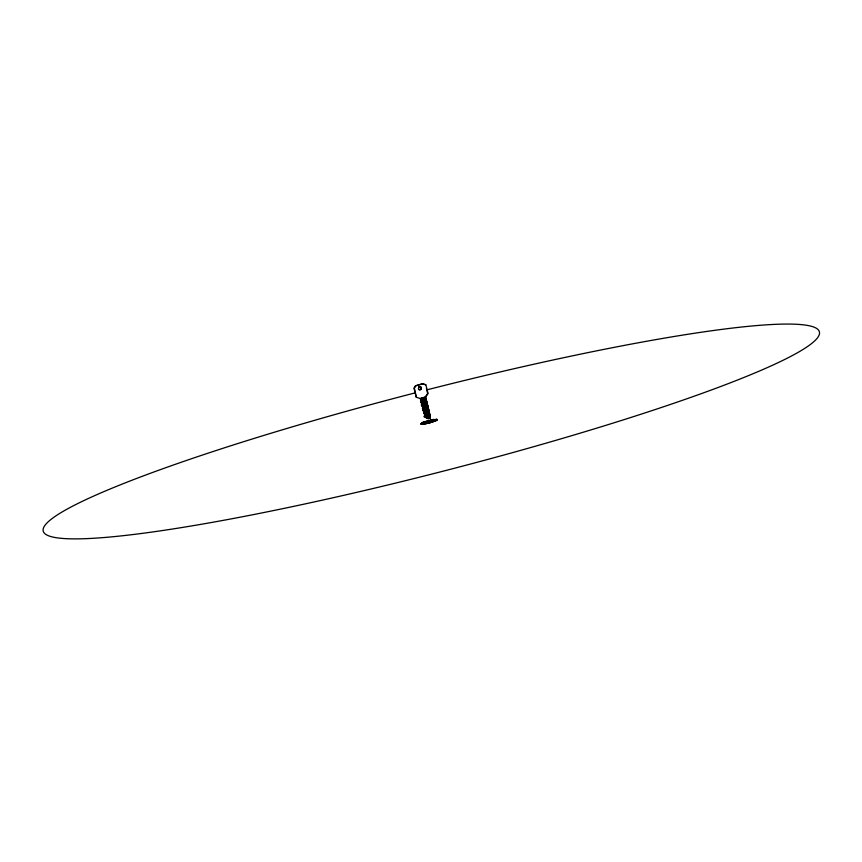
<?xml version="1.0" encoding="UTF-8"?>
<svg xmlns="http://www.w3.org/2000/svg" width="862" height="862" viewBox="0 0 862 862"><rect width="100%" height="100%" fill="white"/><g stroke="black" fill="none" stroke-linecap="round" stroke-linejoin="round"><path stroke-width="1.29" d="M436.301 419.869L433.597 419.482L433.586 420.225C445.999 418.587 416.389 427.099 422.315 423.307L423.759 422.175L430.677 420.397L429.642 421.076M423.748 422.768L424.589 422.035L421.766 423.22C424.6 424.492 435.084 422.121 435.03 419.611L434.2 419.848A5.668 0.571 -14.4 0 1 425.817 422.402A5.668 0.571 -14.4 0 1 426.087 421.324A5.668 0.571 -14.4 0 1 434.189 419.805L430.504 421.55L421.766 423.22L424.061 422.132L422.736 422.412L422.121 423.684M421.335 423.748L423.468 422.628M435.687 420.279L433.845 419.848L437.066 420.117M426.41 388.525L427.681 393.503L425.278 397.048C431.668 417.758 429.276 421.152 430.019 416.928L424.955 397.188L429.826 416.939M430.192 416.917L425.645 397.016L428.058 393.471L425.817 384.754L422.531 383.795L415.355 385.853L413.975 388.223L416.314 397.285L420.559 398.556L420.591 400.173C423.296 400.485 419.147 404.343 421.529 400.787M432.433 422.014L436.797 419.298L430.72 420.247L429.125 421.206M423.942 423.738L425.806 422.445M430.407 422.595L432.508 421.496L420.828 423.899L422.391 423.113M422.294 423.835L422.509 423.005L424.75 422.854M428.285 423.156L430.558 421.949L429.987 421.917M422.736 424.255L422.305 423.264M432.121 421.809L435.213 419.859L432.164 420.203L433.597 419.482L434.879 420.128M434.232 421.432L434.534 420.882L431.571 421.604M429.912 418.027L428.123 418.576L424.233 416.799L424.826 414.557L423.651 413.049L424.33 411.993L422.617 409.601L423.544 408.556L423.134 410.851L424.524 411.982L423.651 413.049M424.233 416.799L425.02 414.536L423.845 413.038M416.314 397.285L414.353 388.18L415.732 385.82L422.531 383.795M422.402 403.384L421.346 404.752L421.637 405.873L422.402 403.384L420.893 402.392M422.348 408.168C425.656 404.472 420.828 408.459 423.339 408.577M432.756 420.02L434.2 419.848M426.194 423.63L428.295 422.509M433.101 421.119L435.03 419.762M421.604 424.352L422.348 423.296L420.968 424.298M421.486 423.899L423.792 423.274M425.085 423.199L422.682 424.039M424.061 423.102L422.908 423.845L423.921 422.94M427.52 421.184L433.866 419.934M427.11 422.412L425.117 422.736L425.311 423.511M432.282 420.979L426.927 422.531L426.938 423.177M422.423 423.425L423.156 423.059L422.736 422.412L426.108 421.572L423.899 422.154L424.276 422.628M430.504 421.55L428.586 422.068L428.683 422.768M434.028 420.268L435.213 419.859L435.407 420.537M431.647 420.096L433.597 419.482M425.623 422.218L431.657 420.44M427.886 421.518L430.526 420.796M427.929 418.587L429.47 418.21L423.975 397.49L429.47 418.21M420.182 398.589L425.278 397.048M434.857 419.837L436.797 419.298L436.959 419.923M425.332 421.971L427.283 421.356M434.103 419.945L435.159 419.977M435.041 420.322L436.625 420.451L436.614 419.751M431.603 420.031L432.476 420.462M434.232 420.57L435.655 420.904M428.899 420.656L430.343 420.473M425.817 384.754L422.154 383.827M422.973 397.824L428.123 418.576M423.533 397.662L428.479 418.426M420.591 400.173L421.723 400.776M428.306 418.566L426.582 417.833L421.55 398.222M425.203 421.733L427.541 421.615M432.778 420.828L433.564 421.335M421.637 405.873L423.673 406.476M426.927 422.854L424.309 424.007M422.542 408.157L423.544 408.556M420.699 402.403L422.197 403.405M430.009 421.464L430.461 422.294M425.472 397.026L430.17 415.365M426.765 417.822L421.356 398.233L426.388 417.844M420.387 398.578L420.785 400.162M427.11 389.807A400.701 41.408 -14.4 0 1 771.544 365.693A400.701 41.408 -14.4 0 1 101.253 537.748A400.701 41.408 -14.4 0 1 415.495 392.781M418.587 387.07A1.616 1.444 84.6 0 1 420.71 387.178A1.616 1.444 84.6 0 1 420.473 389.538A1.616 1.444 84.6 0 1 418.393 389.021M435.213 419.859L434.685 420.904L433.435 420.548L435.213 419.859M418.727 387.361A1.616 1.444 84.6 0 0 420.02 389.796A1.616 1.444 84.6 0 0 421.227 387.372A1.616 1.444 84.6 0 0 418.727 387.361"/></g></svg>
